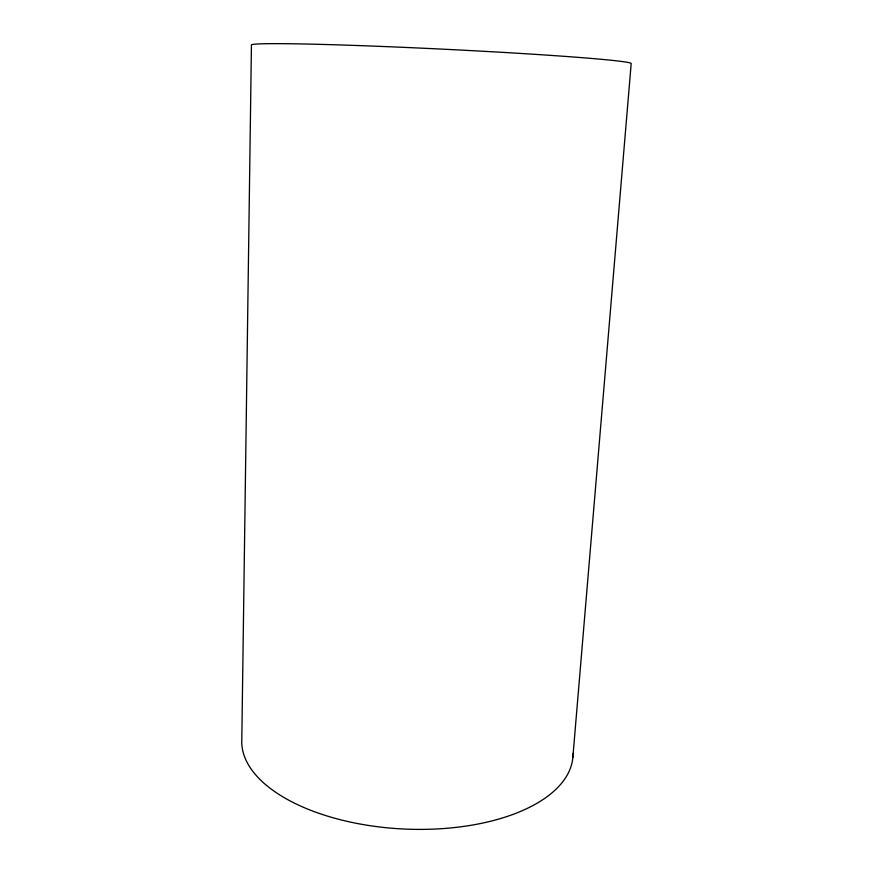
<?xml version="1.0" encoding="UTF-8"?>
<svg xmlns="http://www.w3.org/2000/svg" width="873" height="873" viewBox="0 0 873 873"><rect width="100%" height="100%" fill="white"/><g stroke="black" fill="none" stroke-linecap="round" stroke-linejoin="round"><path stroke-width="1.31" d="M572.841 757.502L631.19 63.565A190.128 5.183 2.8 0 0 439.195 48.986A190.128 5.183 2.8 0 0 251.435 45.112L241.81 739.3A165.783 81.265 2.8 0 0 405.421 829.088A165.783 81.265 2.8 0 0 572.994 753.508"/></g></svg>
